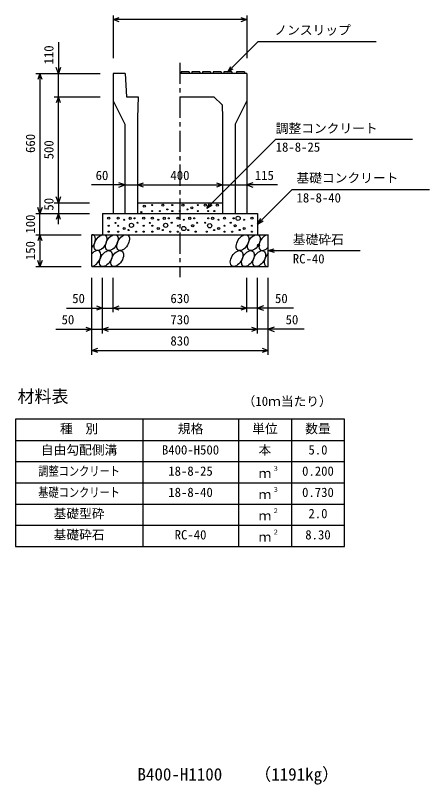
# Model space of a CAD drawing. Units: millimetres, scale not verified. Extents: x -16800 to 16800, y -5940 to 5940.
# Drawn here: x 4582 to 6532, y 32 to 3656 of the extents above; entities that cross this region are included whole.
import ezdxf
from ezdxf.enums import TextEntityAlignment as Align

# ---------------------------------------------------------------- set-up
doc = ezdxf.new("R2010")
doc.units = ezdxf.units.MM
doc.header["$LTSCALE"] = 20
doc.header["$PDMODE"] = 32
doc.header["$PDSIZE"] = 10
doc.linetypes.add('CHAIN1', pattern=[8, 5, -1, 1, -1])
for name, color, linetype, lineweight in [('0-0_DIM', 7, 'Continuous', 25), ('0-2_HATCH', 6, 'Continuous', 25), ('0-3_HYO', 3, 'Continuous', 25), ('0-4_HYO2', 4, 'Continuous', 25), ('0-5_OUTLINE', 3, 'Continuous', 25), ('0-6_TXT', 7, 'Continuous', 25)]:
    doc.layers.add(name, color=color, linetype=linetype, lineweight=lineweight)
doc.layers.add('0-A__0-0_', color=4, linetype='Continuous')
doc.styles.add('ＭＳ ゴシック', font='')
doc.styles.get('ＭＳ ゴシック').set_extended_font_data('MS Gothic')

msp = doc.modelspace()

# ---------------------------------------------------------------- linework, layer by layer
at = {"layer": '0-0_DIM'}
for p, q in [((5041.78, 3655.74), (5041.78, 3454)), ((5671.78, 3635.74), (5041.78, 3635.74)), ((5671.78, 3655.74), (5671.78, 3454)), ((4784.25, 3529.69), (4784.25, 3382.53)), ((5581.78, 3389.03), (5724, 3531.25)), ((6280.88, 3531.25), (5724, 3531.25)), ((5581.78, 3389.03), (5596.78, 3415.01)), ((4677.58, 3382.53), (4980.91, 3382.53)), ((4697.58, 3382.53), (4697.58, 2722.53)), ((4784.25, 3272.53), (4784.25, 3382.53)), ((5581.78, 3389.03), (5607.76, 3404.03)), ((4764.25, 3272.53), (4980.91, 3272.53)), ((4784.25, 2772.53), (4784.25, 3272.53)), ((5096.78, 2856.74), (4940.6, 2856.74)), ((5096.78, 2856.74), (5156.78, 2856.74)), ((5156.78, 2856.74), (5556.78, 2856.74)), ((5556.78, 2856.74), (5671.78, 2856.74)), ((5816.25, 2856.74), (5671.78, 2856.74)), ((5885.44, 2836.19), (5721.78, 2672.53)), ((5885.44, 2836.19), (6532.31, 2836.19)), ((4764.25, 2772.53), (4930.91, 2772.53)), ((4784.25, 2772.53), (4784.25, 2722.53)), ((5483.1, 2747.53), (5498.1, 2773.51)), ((5483.1, 2747.53), (5509.08, 2762.53)), ((4677.58, 2722.53), (4930.91, 2722.53)), ((4697.58, 2622.53), (4697.58, 2722.53)), ((4784.25, 2672.53), (4784.25, 2722.53)), ((5721.78, 2672.53), (5736.78, 2698.51)), ((5721.78, 2672.53), (5747.76, 2687.53)), ((4677.58, 2622.53), (4891.78, 2622.53)), ((4697.58, 2622.53), (4697.58, 2472.53)), ((5771.78, 2547.53), (5800.76, 2555.3)), ((5771.78, 2547.53), (6205.1, 2547.53)), ((5771.78, 2547.53), (5800.76, 2539.77)), ((4677.58, 2472.53), (4891.78, 2472.53)), ((4941.78, 2057.02), (4941.78, 2419.36)), ((4991.78, 2157.02), (4991.78, 2419.36)), ((5041.78, 2257.02), (5041.78, 2419.36)), ((5671.78, 2257.02), (5671.78, 2419.36)), ((5721.78, 2157.02), (5721.78, 2419.36)), ((5771.78, 2057.02), (5771.78, 2419.36)), ((4821.78, 2277.02), (5041.78, 2277.02)), ((5041.78, 2277.02), (5671.78, 2277.02)), ((5891.78, 2277.02), (5671.78, 2277.02)), ((4771.78, 2177.02), (4991.78, 2177.02)), ((4991.78, 2177.02), (5721.78, 2177.02)), ((5941.78, 2177.02), (5721.78, 2177.02)), ((4941.78, 2077.02), (5771.78, 2077.02))]:
    msp.add_line(p, q, dxfattribs=at)
at = {"layer": '0-0_DIM', "linetype": 'CHAIN1'}
msp.add_line((5356.78, 3432.53), (5356.78, 2422.53), dxfattribs=at)
at = {"layer": '0-0_DIM'}
for points in [[(5070.01, 3625.48), (5041.82, 3635.74), (5070.01, 3646)], [(5643.63, 3646), (5671.82, 3635.74), (5643.63, 3625.48)], [(4794.51, 3410.72), (4784.25, 3382.53), (4773.99, 3410.72)], [(4707.84, 3354.34), (4697.58, 3382.53), (4687.32, 3354.34)], [(4794.51, 3244.34), (4784.25, 3272.53), (4773.99, 3244.34)], [(5483.1, 2747.53), (5807.57, 3072), (6451.12, 3072)], [(5068.59, 2846.48), (5096.78, 2856.74), (5068.59, 2867)], [(5184.97, 2846.48), (5156.78, 2856.74), (5184.97, 2867)], [(5528.59, 2867), (5556.78, 2856.74), (5528.59, 2846.48)], [(5699.97, 2867), (5671.78, 2856.74), (5699.97, 2846.48)], [(4794.51, 2800.72), (4784.25, 2772.53), (4773.99, 2800.72)], [(4707.84, 2750.72), (4697.58, 2722.53), (4687.32, 2750.72)], [(4794.51, 2694.34), (4784.25, 2722.53), (4773.99, 2694.34)], [(4707.84, 2594.34), (4697.58, 2622.53), (4687.32, 2594.34)], [(4707.84, 2500.72), (4697.58, 2472.53), (4687.32, 2500.72)], [(4963.59, 2287.28), (4991.78, 2277.02), (4963.59, 2266.76)], [(5069.97, 2266.76), (5041.78, 2277.02), (5069.97, 2287.28)], [(5643.59, 2287.28), (5671.78, 2277.02), (5643.59, 2266.76)], [(5749.97, 2287.28), (5721.78, 2277.02), (5749.97, 2266.76)], [(4913.59, 2187.28), (4941.78, 2177.02), (4913.59, 2166.76)], [(5019.97, 2166.76), (4991.78, 2177.02), (5019.97, 2187.28)], [(5693.59, 2187.28), (5721.78, 2177.02), (5693.59, 2166.76)], [(5799.97, 2187.28), (5771.78, 2177.02), (5799.97, 2166.76)], [(4969.97, 2066.76), (4941.78, 2077.02), (4969.97, 2087.28)], [(5743.59, 2087.28), (5771.78, 2077.02), (5743.59, 2066.76)]]:
    msp.add_lwpolyline(points, dxfattribs=at)
at = {"layer": '0-2_HATCH'}
for p, q in [((5362.78, 3389.03), (5361.78, 3382.53)), ((5400.78, 3389.03), (5362.78, 3389.03)), ((5400.78, 3389.03), (5401.78, 3382.53)), ((5412.78, 3389.03), (5411.78, 3382.53)), ((5450.78, 3389.03), (5412.78, 3389.03)), ((5450.78, 3389.03), (5451.78, 3382.53)), ((5462.78, 3389.03), (5461.78, 3382.53)), ((5500.78, 3389.03), (5462.78, 3389.03)), ((5500.78, 3389.03), (5501.78, 3382.53)), ((5512.78, 3389.03), (5511.78, 3382.53)), ((5550.78, 3389.03), (5512.78, 3389.03)), ((5550.78, 3389.03), (5551.78, 3382.53)), ((5562.78, 3389.03), (5561.78, 3382.53)), ((5600.78, 3389.03), (5562.78, 3389.03)), ((5600.78, 3389.03), (5601.78, 3382.53)), ((5622.78, 3389.03), (5621.78, 3382.53)), ((5660.78, 3389.03), (5622.78, 3389.03)), ((5660.78, 3389.03), (5661.78, 3382.53))]:
    msp.add_line(p, q, dxfattribs=at)
for centre, radius in [((5188.82, 2756.79), 5), ((5226.28, 2761.85), 2.5), ((5276.18, 2761.85), 5), ((5320.75, 2761.85), 2.5), ((5370.66, 2761.85), 5), ((5440.75, 2761.85), 2.5), ((5475.92, 2761.56), 5), ((5532.61, 2761.85), 5), ((5174.8, 2728.78), 2.5), ((5226.28, 2733.83), 2.5), ((5262.17, 2733.83), 2.5), ((5297.21, 2741.71), 2.5), ((5320.75, 2733.83), 2.5), ((5356.64, 2733.83), 2.5), ((5391.69, 2741.71), 2.5), ((5412.71, 2748.71), 5), ((5440.75, 2733.83), 2.5), ((5489.94, 2733.55), 2.5), ((5518.59, 2733.83), 2.5), ((5021.11, 2700.59), 5), ((5065.85, 2700.59), 5), ((5093.89, 2692.71), 2.5), ((5121.92, 2699.71), 5), ((5142.95, 2699.71), 2.5), ((5185.85, 2700.59), 5), ((5226.75, 2700.59), 5), ((5254.79, 2692.71), 2.5), ((5282.82, 2699.71), 5), ((5303.86, 2699.71), 2.5), ((5346.75, 2700.59), 5), ((5374.79, 2692.71), 2.5), ((5402.82, 2699.71), 5), ((5423.86, 2699.71), 2.5), ((5489.71, 2699.71), 2.5), ((5510.74, 2699.71), 5), ((5538.78, 2692.71), 2.5), ((5566.82, 2700.59), 5), ((5609.71, 2699.71), 2.5), ((5630.74, 2699.71), 10), ((5658.78, 2692.71), 2.5), ((5695.76, 2700.59), 5), ((5021.11, 2664.69), 2.5), ((5053.43, 2677.79), 2.5), ((5065.85, 2664.69), 2.5), ((5093.89, 2651.56), 5), ((5114.91, 2644.56), 2.5), ((5128.46, 2666.7), 10), ((5156.97, 2678.7), 2.5), ((5185.85, 2664.69), 2.5), ((5214.33, 2677.79), 2.5), ((5226.75, 2664.69), 2.5), ((5254.79, 2651.56), 5), ((5275.82, 2644.56), 2.5), ((5289.36, 2666.7), 10), ((5317.87, 2678.7), 2.5), ((5346.75, 2664.69), 2.5), ((5374.79, 2651.56), 10), ((5395.82, 2644.56), 2.5), ((5416.84, 2664.69), 5), ((5437.87, 2678.7), 2.5), ((5475.69, 2678.7), 2.5), ((5496.72, 2664.69), 10), ((5517.75, 2644.56), 2.5), ((5538.78, 2651.56), 5), ((5566.82, 2664.69), 2.5), ((5595.69, 2678.7), 2.5), ((5616.72, 2664.69), 5), ((5637.75, 2644.56), 2.5), ((5658.78, 2651.56), 5), ((5695.76, 2664.69), 2.5), ((5021.11, 2636.68), 2.5), ((5065.85, 2636.68), 2.5), ((5149.96, 2636.68), 2.5), ((5185.85, 2636.68), 2.5), ((5226.75, 2636.68), 2.5), ((5310.86, 2636.68), 2.5), ((5346.75, 2636.68), 2.5), ((5430.86, 2636.68), 2.5), ((5482.7, 2636.68), 2.5), ((5566.82, 2636.68), 2.5), ((5602.7, 2636.68), 2.5), ((5695.76, 2636.68), 2.5)]:
    msp.add_circle(centre, radius, dxfattribs=at)
for centre, start_param, end_param in [((4929.42, 2585.02), 4.385593, 6.6745444), ((5757.92, 2585.02), 0.3357715, 4.4411806), ((4954.74, 2510.03), 3.5111464, 7.548991), ((5783.25, 2510.03), 1.2110787, 3.5658734)]:
    msp.add_ellipse(centre, major_axis=(21.81, 35.31), ratio=0.5792, start_param=start_param, end_param=end_param, dxfattribs=at)
for centre in [(4982.63, 2585.02), (5035.84, 2585.02), (5089.04, 2585.02), (5651.51, 2585.02), (5704.72, 2585.02), (5007.95, 2510.03), (5061.16, 2510.03), (5623.62, 2510.03), (5676.83, 2510.03), (5730.04, 2510.03)]:
    msp.add_ellipse(centre, major_axis=(21.81, 35.31), ratio=0.5792, dxfattribs=at)
at = {"layer": '0-3_HYO'}
for p, q in [((5181.78, 1753.57), (5181.78, 1153.57)), ((5631.78, 1753.57), (5631.78, 1153.57)), ((5881.78, 1753.57), (5881.78, 1153.57)), ((4581.78, 1653.57), (6131.78, 1653.57))]:
    msp.add_line(p, q, dxfattribs=at)
msp.add_lwpolyline([(4581.78, 1153.57), (6131.78, 1153.57), (6131.78, 1753.57), (4581.78, 1753.57)], close=True, dxfattribs=at)
at = {"layer": '0-4_HYO2'}
for p, q in [((4581.78, 1553.57), (6131.78, 1553.57)), ((4581.78, 1453.57), (6131.78, 1453.57)), ((4581.78, 1353.57), (6131.78, 1353.57)), ((4581.78, 1253.57), (6131.78, 1253.57))]:
    msp.add_line(p, q, dxfattribs=at)
at = {"layer": '0-5_OUTLINE'}
for p, q in [((5041.78, 3382.53), (5041.78, 2722.53)), ((5099.28, 3382.53), (5041.78, 3382.53)), ((5099.28, 3382.53), (5104.28, 3272.53)), ((5671.78, 3382.53), (5356.78, 3382.53)), ((5671.78, 3382.53), (5671.78, 2722.53)), ((5104.28, 3272.53), (5159.28, 3272.53)), ((5159.28, 3272.53), (5156.78, 3172.53)), ((5356.78, 3272.53), (5516.78, 3272.53)), ((5041.78, 3252.53), (5096.78, 3142.53)), ((5671.78, 3252.53), (5616.78, 3142.53)), ((5156.78, 3172.53), (5156.78, 2722.53)), ((5096.78, 3142.53), (5096.78, 2722.53)), ((5616.78, 3142.53), (5616.78, 2722.53)), ((5156.78, 2772.53), (5556.78, 2772.53)), ((4991.78, 2722.53), (4991.78, 2622.53)), ((4991.78, 2722.53), (5721.78, 2722.53)), ((5041.78, 2722.53), (5156.78, 2722.53)), ((5556.78, 2722.53), (5671.78, 2722.53)), ((5721.78, 2722.53), (5721.78, 2622.53)), ((4941.78, 2472.53), (4941.78, 2622.53)), ((4941.78, 2622.53), (5771.78, 2622.53)), ((5771.78, 2472.53), (5771.78, 2622.53)), ((4941.78, 2472.53), (5771.78, 2472.53))]:
    msp.add_line(p, q, dxfattribs=at)
msp.add_lwpolyline([(5516.78, 3272.53), (5555.24, 3234.07), (5556.78, 3172.53), (5556.78, 2722.53)], dxfattribs=at)
at = {"layer": '0-A__0-0_'}
msp.add_point((5726.78, 2572.53), dxfattribs=at)

# ---------------------------------------------------------------- texts
at = {"layer": '0-0_DIM', "style": 'ＭＳ ゴシック'}
for s, p in [('ノンスリップ', (5801.3, 3551.43)), ('調整コンクリート', (5807.57, 3088.42)), ('18-8-25', (5807.57, 3000.14)), ('60', (4959.63, 2866.74)), ('400', (5311.78, 2866.74)), ('115', (5709.15, 2866.74)), ('基礎コンクリート', (5905.44, 2854.92)), ('18-8-40', (5905.44, 2761.11)), ('基礎砕石', (5888.1, 2564.71)), ('RC-40', (5888.1, 2474.02)), ('50', (4849.34, 2287.02)), ('630', (5311.78, 2287.02)), ('50', (5804.22, 2287.02)), ('50', (4799.34, 2187.02)), ('730', (5311.78, 2187.02)), ('50', (5854.22, 2187.02)), ('830', (5311.78, 2087.02))]:
    msp.add_text(s, height=43.99, dxfattribs=at).set_placement(p, align=Align.BOTTOM_LEFT)
for s, p in [('110', (4774.25, 3424.62)), ('660', (4687.58, 3007.53)), ('500', (4774.25, 2977.53)), ('50', (4774.25, 2735.86)), ('100', (4687.58, 2627.53)), ('150', (4687.58, 2502.53))]:
    msp.add_text(s, height=43.99, rotation=90, dxfattribs=at).set_placement(p, align=Align.BOTTOM_LEFT)
at = {"layer": '0-6_TXT', "style": 'ＭＳ ゴシック'}
for s, height, p in [('材料表', 58.65, (4591.78, 1813.57)), ('（10ｍ当たり）', 43.99, (5651.78, 1802.57)), ('種\u3000別', 43.99, (4791.78, 1673.57)), ('規格', 43.99, (5346.78, 1673.57)), ('単位', 43.99, (5696.78, 1673.57)), ('数量', 43.99, (5946.78, 1673.57)), ('自由勾配側溝', 43.99, (4701.78, 1573.57)), ('本', 43.99, (5726.78, 1573.57)), ('B400-H500', 43.99, (5271.78, 1573.57)), ('5.0', 43.99, (5961.78, 1573.57)), ('18-8-25', 43.99, (5301.78, 1473.57)), ('３', 21.99, (5792.32, 1503.94)), ('0.200', 43.99, (5931.78, 1473.57)), ('ｍ', 43.99, (5726.78, 1463.57)), ('18-8-40', 43.99, (5301.78, 1373.57)), ('３', 21.99, (5792.32, 1403.94)), ('0.730', 43.99, (5931.78, 1373.57)), ('ｍ', 43.99, (5726.78, 1363.57)), ('基礎型砕', 43.99, (4761.78, 1273.57)), ('ｍ', 43.99, (5726.78, 1263.57)), ('２', 21.99, (5792.32, 1303.94)), ('2.0', 43.99, (5961.78, 1273.57)), ('基礎砕石', 43.99, (4761.78, 1173.57)), ('２', 21.99, (5792.32, 1203.94)), ('RC-40', 43.99, (5331.78, 1173.57)), ('ｍ', 43.99, (5726.78, 1163.57)), ('8.30', 43.99, (5946.78, 1173.57)), ('B400-H1100', 58.65, (5156.78, 33.34)), ('（1191kg）', 58.65, (5706.64, 33.34))]:
    msp.add_text(s, height=height, dxfattribs=at).set_placement(p, align=Align.BOTTOM_LEFT)
at = {"layer": '0-6_TXT', "style": 'ＭＳ ゴシック', "width": 0.8}
for s, p in [('調整コンクリート', (4689.78, 1473.57)), ('基礎コンクリート', (4689.78, 1373.57))]:
    msp.add_text(s, height=43.99, dxfattribs=at).set_placement(p, align=Align.BOTTOM_LEFT)

doc.saveas('drawing.dxf')
